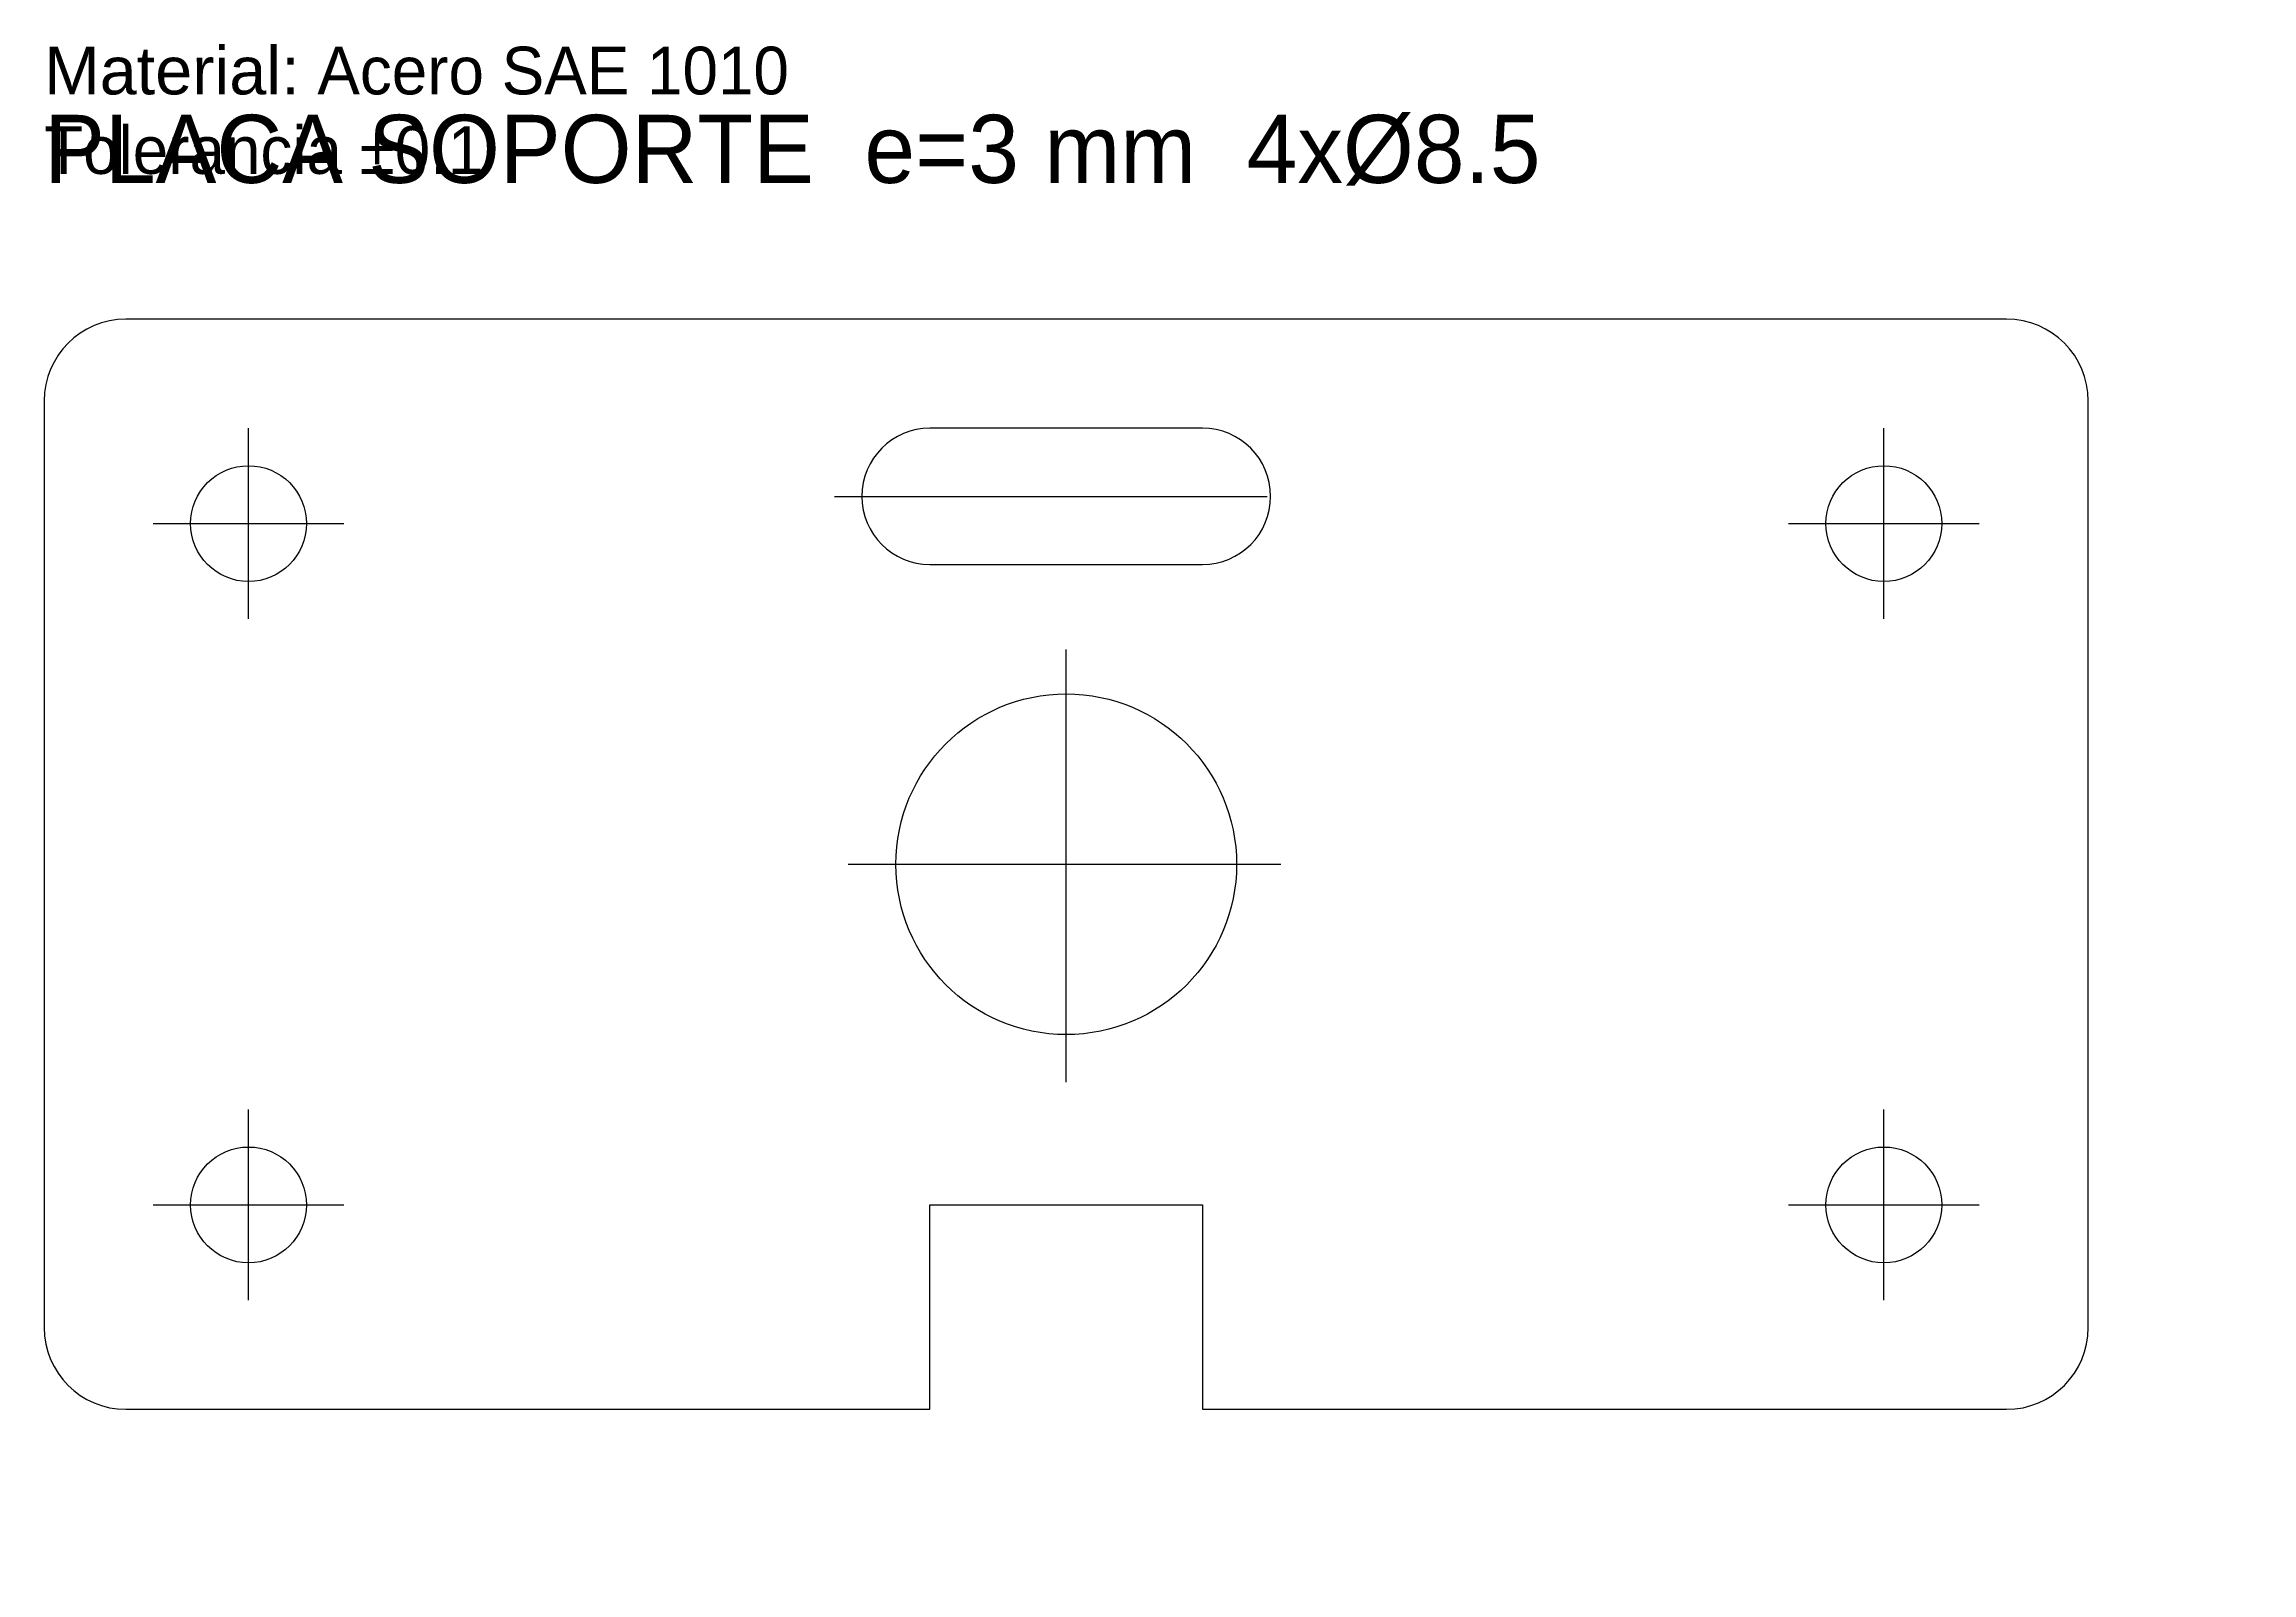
# Model space of a CAD drawing. Header units: millimetres. Extents: x 0 to 162, y -12 to 100.
import ezdxf

# ---------------------------------------------------------------- set-up
doc = ezdxf.new("R2010")
doc.units = ezdxf.units.MM
doc.linetypes.add('CENTER', pattern=[50.8, 31.75, -6.35, 6.35, -6.35])
for name, color, linetype in [('BARRENOS', 3, 'CONTINUOUS'), ('CONTORNO', 7, 'CONTINUOUS'), ('EJES', 1, 'CENTER'), ('TEXTO', 4, 'CONTINUOUS')]:
    doc.layers.add(name, color=color, linetype=linetype)

msp = doc.modelspace()

# ---------------------------------------------------------------- linework, layer by layer
at = {"layer": 'BARRENOS'}
for centre, radius in [((15, 65), 4.25), ((135, 65), 4.25), ((75, 40), 12.5), ((15, 15), 4.25), ((135, 15), 4.25)]:
    msp.add_circle(centre, radius, dxfattribs=at)
at = {"layer": 'CONTORNO'}
for points in [[(6, 0), (65, 0), (65, 15), (85, 15), (85, 0), (144, 0, 0.414213562), (150, 6), (150, 74, 0.414213562), (144, 80), (6, 80, 0.414213562), (0, 74), (0, 6, 0.414213562)], [(65, 62), (85, 62, 1), (85, 72), (65, 72, 1)]]:
    msp.add_lwpolyline(points, format="xyb", close=True, dxfattribs=at)
at = {"layer": 'EJES'}
for p, q in [((15, 58), (15, 72)), ((135, 58), (135, 72)), ((58, 67), (92, 67)), ((8, 65), (22, 65)), ((128, 65), (142, 65)), ((75, 24), (75, 56)), ((59, 40), (91, 40)), ((15, 8), (15, 22)), ((135, 8), (135, 22)), ((8, 15), (22, 15)), ((128, 15), (142, 15))]:
    msp.add_line(p, q, dxfattribs=at)

# ---------------------------------------------------------------- texts
at = {"layer": 'TEXTO'}
msp.add_text('PLACA SOPORTE  e=3 mm  4x%%c8.5', height=5, dxfattribs=at).set_placement((0, 90))
at = {"layer": 'TEXTO', "insert": (0, 100), "char_height": 3.5, "attachment_point": 1}
msp.add_mtext('{\\fArial|b0;Material:} Acero SAE 1010\\PTolerancia ±0.1', dxfattribs=at)

doc.saveas('drawing.dxf')
